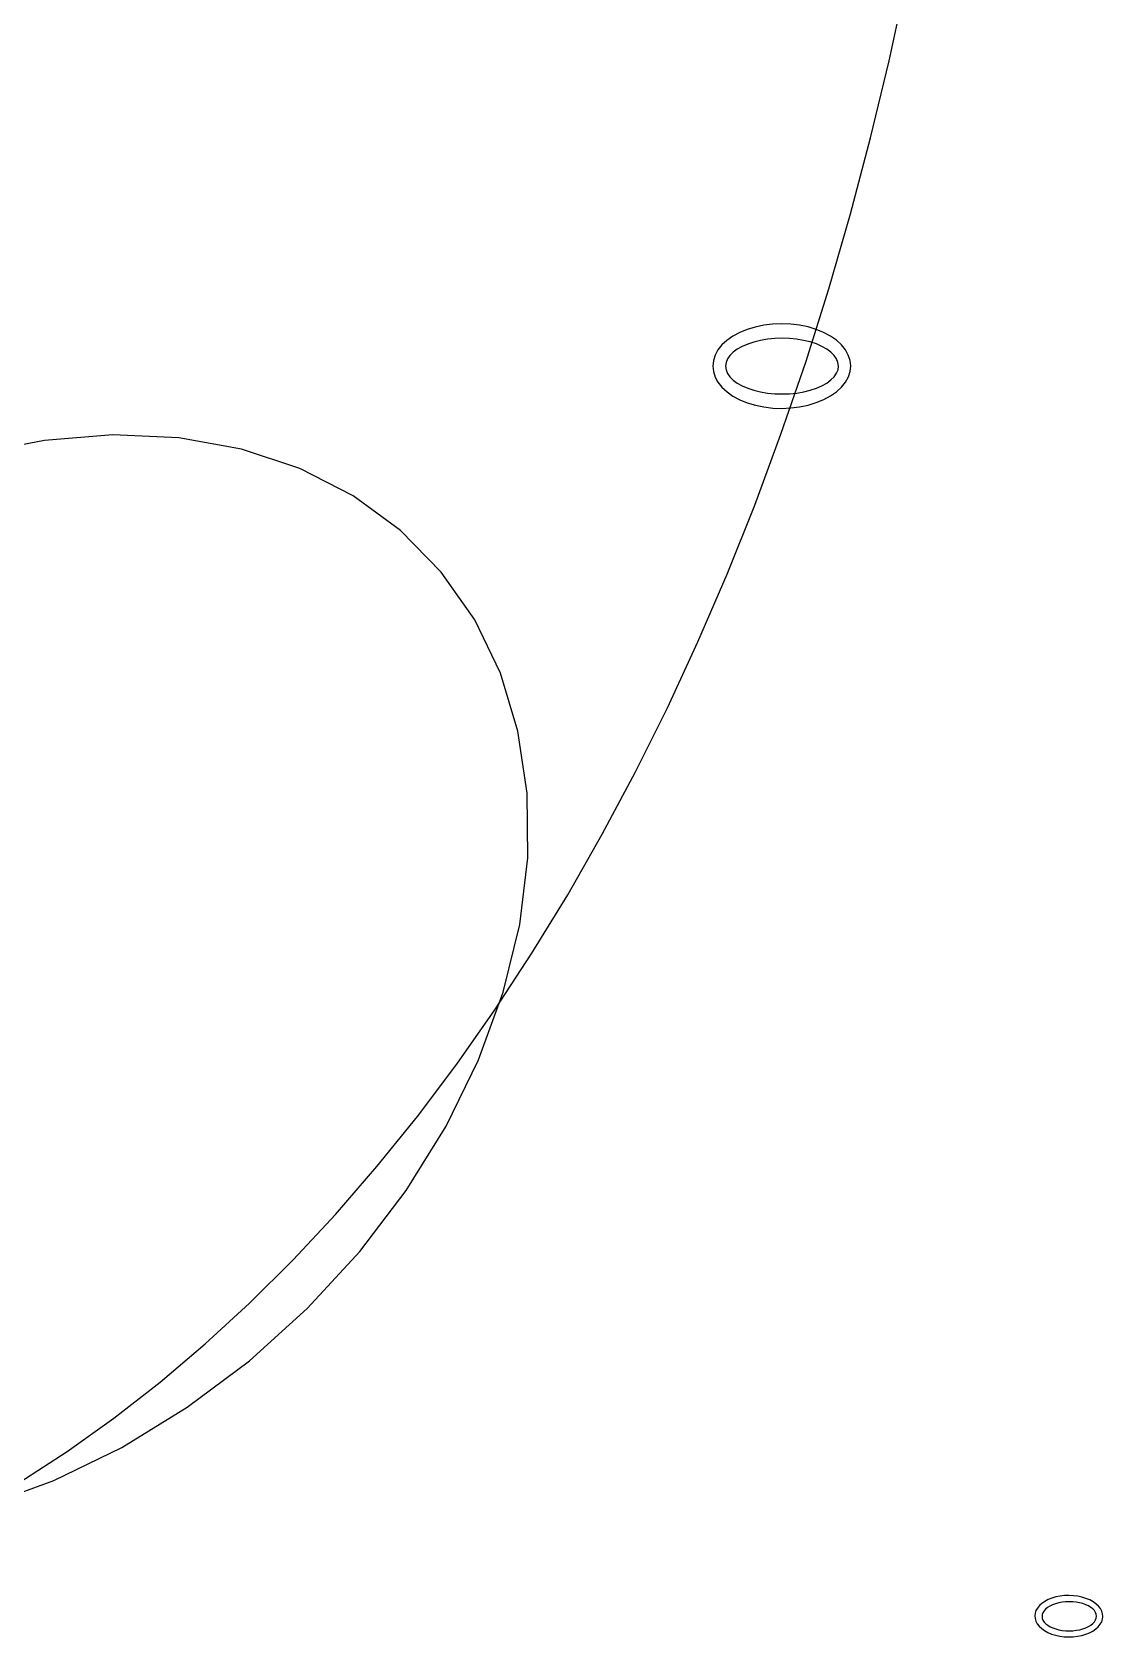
# Model space of a CAD drawing. Extents: x -1 to 217, y -22 to 302.
# Drawn here: x 77.14 to 102.01, y 21.48 to 58.77 of the extents above; entities that cross this region are included whole.
import ezdxf

# ---------------------------------------------------------------- set-up
doc = ezdxf.new("R2010")
doc.units = 0

msp = doc.modelspace()

# ---------------------------------------------------------------- linework, layer by layer
at = {"layer": 'ELLIPSES'}
for p, q in [((97.045, 58.107), (97.437, 59.923)), ((96.616, 56.315), (97.045, 58.107)), ((96.149, 54.549), (96.616, 56.315)), ((95.646, 52.811), (96.149, 54.549)), ((95.108, 51.102), (95.646, 52.811)), ((93.749, 51.863), (93.575, 51.791)), ((93.937, 51.92), (93.749, 51.863)), ((94.136, 51.962), (93.937, 51.92)), ((94.341, 51.987), (94.136, 51.962)), ((94.551, 51.996), (94.341, 51.987)), ((94.76, 51.987), (94.551, 51.996)), ((94.965, 51.962), (94.76, 51.987)), ((95.164, 51.921), (94.965, 51.962)), ((95.352, 51.865), (95.164, 51.921)), ((95.526, 51.793), (95.352, 51.865)), ((93.163, 51.503), (93.071, 51.387)), ((93.28, 51.61), (93.163, 51.503)), ((93.418, 51.707), (93.28, 51.61)), ((93.575, 51.791), (93.418, 51.707)), ((93.761, 51.523), (93.632, 51.467)), ((93.903, 51.57), (93.761, 51.523)), ((94.057, 51.608), (93.903, 51.57)), ((94.219, 51.636), (94.057, 51.608)), ((94.388, 51.652), (94.219, 51.636)), ((94.559, 51.658), (94.388, 51.652)), ((94.73, 51.653), (94.559, 51.658)), ((94.898, 51.637), (94.73, 51.653)), ((95.06, 51.61), (94.898, 51.637)), ((95.214, 51.572), (95.06, 51.61)), ((95.357, 51.526), (95.214, 51.572)), ((95.486, 51.47), (95.357, 51.526)), ((95.684, 51.709), (95.526, 51.793)), ((95.822, 51.612), (95.684, 51.709)), ((95.939, 51.505), (95.822, 51.612)), ((96.032, 51.39), (95.939, 51.505)), ((92.963, 51.139), (92.949, 51.011)), ((93.003, 51.265), (92.963, 51.139)), ((93.071, 51.387), (93.003, 51.265)), ((93.293, 51.177), (93.26, 51.093)), ((93.348, 51.257), (93.293, 51.177)), ((93.424, 51.333), (93.348, 51.257)), ((93.519, 51.403), (93.424, 51.333)), ((93.632, 51.467), (93.519, 51.403)), ((94.533, 49.426), (95.108, 51.102)), ((95.599, 51.407), (95.486, 51.47)), ((95.694, 51.336), (95.599, 51.407)), ((95.77, 51.26), (95.694, 51.336)), ((95.826, 51.18), (95.77, 51.26)), ((95.859, 51.097), (95.826, 51.18)), ((95.871, 51.013), (95.859, 51.097)), ((96.099, 51.268), (96.032, 51.39)), ((96.14, 51.142), (96.099, 51.268)), ((96.154, 51.014), (96.14, 51.142)), ((92.949, 51.011), (92.963, 50.883)), ((92.963, 50.883), (93.004, 50.756)), ((93.004, 50.756), (93.071, 50.635)), ((93.26, 51.093), (93.249, 51.009)), ((93.249, 51.009), (93.26, 50.924)), ((93.26, 50.924), (93.294, 50.841)), ((93.294, 50.841), (93.349, 50.761)), ((93.349, 50.761), (93.425, 50.686)), ((95.695, 50.689), (95.771, 50.765)), ((95.771, 50.765), (95.826, 50.845)), ((95.826, 50.845), (95.86, 50.928)), ((95.86, 50.928), (95.871, 51.013)), ((96.033, 50.637), (96.1, 50.759)), ((96.1, 50.759), (96.141, 50.885)), ((96.141, 50.885), (96.154, 51.014)), ((93.071, 50.635), (93.164, 50.519)), ((93.164, 50.519), (93.281, 50.413)), ((93.281, 50.413), (93.419, 50.316)), ((93.425, 50.686), (93.52, 50.615)), ((93.52, 50.615), (93.633, 50.552)), ((93.633, 50.552), (93.762, 50.496)), ((93.762, 50.496), (93.905, 50.449)), ((93.905, 50.449), (94.059, 50.412)), ((94.059, 50.412), (94.221, 50.385)), ((94.221, 50.385), (94.39, 50.369)), ((94.39, 50.369), (94.561, 50.364)), ((94.561, 50.364), (94.732, 50.369)), ((94.732, 50.369), (94.9, 50.386)), ((94.9, 50.386), (95.062, 50.414)), ((95.062, 50.414), (95.216, 50.451)), ((95.216, 50.451), (95.359, 50.499)), ((95.359, 50.499), (95.487, 50.555)), ((95.487, 50.555), (95.6, 50.618)), ((95.6, 50.618), (95.695, 50.689)), ((95.685, 50.318), (95.824, 50.415)), ((95.824, 50.415), (95.94, 50.522)), ((95.94, 50.522), (96.033, 50.637)), ((93.419, 50.316), (93.577, 50.231)), ((93.577, 50.231), (93.751, 50.16)), ((93.751, 50.16), (93.939, 50.103)), ((93.939, 50.103), (94.138, 50.062)), ((94.138, 50.062), (94.343, 50.037)), ((94.343, 50.037), (94.552, 50.029)), ((94.552, 50.029), (94.762, 50.038)), ((94.762, 50.038), (94.967, 50.063)), ((94.967, 50.063), (95.166, 50.105)), ((95.166, 50.105), (95.354, 50.162)), ((95.354, 50.162), (95.528, 50.233)), ((95.528, 50.233), (95.685, 50.318)), ((77.424, 49.286), (75.81, 48.97)), ((79.009, 49.411), (77.424, 49.286)), ((80.541, 49.341), (79.009, 49.411)), ((81.997, 49.079), (80.541, 49.341)), ((93.924, 47.782), (94.533, 49.426)), ((83.354, 48.628), (81.997, 49.079)), ((84.593, 47.995), (83.354, 48.628)), ((85.694, 47.19), (84.593, 47.995)), ((93.281, 46.174), (93.924, 47.782)), ((86.641, 46.225), (85.694, 47.19)), ((87.419, 45.115), (86.641, 46.225)), ((92.604, 44.604), (93.281, 46.174)), ((88.016, 43.875), (87.419, 45.115)), ((91.895, 43.072), (92.604, 44.604)), ((88.424, 42.526), (88.016, 43.875)), ((91.154, 41.58), (91.895, 43.072)), ((88.636, 41.088), (88.424, 42.526)), ((90.382, 40.131), (91.154, 41.58)), ((88.65, 39.582), (88.636, 41.088)), ((89.58, 38.726), (90.382, 40.131)), ((88.464, 38.032), (88.65, 39.582)), ((88.748, 37.365), (89.58, 38.726)), ((88.082, 36.46), (88.464, 38.032)), ((87.888, 36.052), (88.748, 37.365)), ((87.509, 34.89), (88.082, 36.46)), ((87.001, 34.787), (87.888, 36.052)), ((86.087, 33.572), (87.001, 34.787)), ((86.754, 33.347), (87.509, 34.89)), ((85.147, 32.408), (86.087, 33.572)), ((85.829, 31.854), (86.754, 33.347)), ((84.184, 31.296), (85.147, 32.408)), ((84.748, 30.433), (85.829, 31.854)), ((83.197, 30.238), (84.184, 31.296)), ((82.187, 29.235), (83.197, 30.238)), ((83.527, 29.107), (84.748, 30.433)), ((81.157, 28.287), (82.187, 29.235)), ((82.184, 27.894), (83.527, 29.107)), ((80.107, 27.396), (81.157, 28.287)), ((80.74, 26.813), (82.184, 27.894)), ((79.037, 26.563), (80.107, 27.396)), ((77.95, 25.789), (79.037, 26.563)), ((79.217, 25.882), (80.74, 26.813)), ((76.847, 25.075), (77.95, 25.789)), ((77.637, 25.113), (79.217, 25.882)), ((76.026, 24.519), (77.637, 25.113)), ((100.829, 22.379), (100.743, 22.344)), ((100.922, 22.406), (100.829, 22.379)), ((101.021, 22.425), (100.922, 22.406)), ((101.122, 22.437), (101.021, 22.425)), ((101.226, 22.44), (101.122, 22.437)), ((101.329, 22.435), (101.226, 22.44)), ((101.43, 22.422), (101.329, 22.435)), ((101.528, 22.401), (101.43, 22.422)), ((101.621, 22.373), (101.528, 22.401)), ((100.438, 22.027), (100.43, 21.964)), ((100.458, 22.089), (100.438, 22.027)), ((100.492, 22.148), (100.458, 22.089)), ((100.538, 22.204), (100.492, 22.148)), ((100.596, 22.256), (100.538, 22.204)), ((100.665, 22.303), (100.596, 22.256)), ((100.62, 22.039), (100.604, 21.996)), ((100.646, 22.081), (100.62, 22.039)), ((100.683, 22.121), (100.646, 22.081)), ((100.743, 22.344), (100.665, 22.303)), ((100.729, 22.158), (100.683, 22.121)), ((100.783, 22.192), (100.729, 22.158)), ((100.845, 22.221), (100.783, 22.192)), ((100.914, 22.246), (100.845, 22.221)), ((100.988, 22.266), (100.914, 22.246)), ((101.066, 22.281), (100.988, 22.266)), ((101.147, 22.29), (101.066, 22.281)), ((101.23, 22.293), (101.147, 22.29)), ((101.312, 22.291), (101.23, 22.293)), ((101.393, 22.283), (101.312, 22.291)), ((101.472, 22.269), (101.393, 22.283)), ((101.546, 22.25), (101.472, 22.269)), ((101.615, 22.226), (101.546, 22.25)), ((101.677, 22.197), (101.615, 22.226)), ((101.707, 22.337), (101.621, 22.373)), ((101.732, 22.164), (101.677, 22.197)), ((101.784, 22.295), (101.707, 22.337)), ((101.778, 22.127), (101.732, 22.164)), ((101.815, 22.088), (101.778, 22.127)), ((101.852, 22.247), (101.784, 22.295)), ((101.842, 22.046), (101.815, 22.088)), ((101.858, 22.003), (101.842, 22.046)), ((101.909, 22.194), (101.852, 22.247)), ((101.955, 22.137), (101.909, 22.194)), ((101.988, 22.077), (101.955, 22.137)), ((102.007, 22.015), (101.988, 22.077)), ((102.014, 21.952), (102.007, 22.015)), ((100.43, 21.964), (100.437, 21.902)), ((100.437, 21.902), (100.456, 21.84)), ((100.456, 21.84), (100.489, 21.78)), ((100.489, 21.78), (100.535, 21.723)), ((100.535, 21.723), (100.592, 21.67)), ((100.592, 21.67), (100.66, 21.622)), ((100.604, 21.996), (100.599, 21.951)), ((100.599, 21.951), (100.605, 21.907)), ((100.605, 21.907), (100.621, 21.864)), ((100.621, 21.864), (100.648, 21.822)), ((100.648, 21.822), (100.685, 21.783)), ((100.685, 21.783), (100.731, 21.746)), ((100.731, 21.746), (100.786, 21.714)), ((100.786, 21.714), (100.848, 21.685)), ((100.848, 21.685), (100.917, 21.661)), ((100.917, 21.661), (100.991, 21.641)), ((100.991, 21.641), (101.07, 21.628)), ((101.397, 21.63), (101.475, 21.644)), ((101.475, 21.644), (101.549, 21.664)), ((101.549, 21.664), (101.618, 21.689)), ((101.618, 21.689), (101.68, 21.719)), ((101.68, 21.719), (101.734, 21.752)), ((101.734, 21.752), (101.78, 21.789)), ((101.779, 21.614), (101.848, 21.661)), ((101.78, 21.789), (101.817, 21.829)), ((101.817, 21.829), (101.843, 21.871)), ((101.843, 21.871), (101.859, 21.915)), ((101.848, 21.661), (101.906, 21.712)), ((101.864, 21.959), (101.858, 22.003)), ((101.859, 21.915), (101.864, 21.959)), ((101.906, 21.712), (101.952, 21.769)), ((101.952, 21.769), (101.986, 21.828)), ((101.986, 21.828), (102.006, 21.89)), ((102.006, 21.89), (102.014, 21.952)), ((100.66, 21.622), (100.737, 21.58)), ((100.737, 21.58), (100.823, 21.544)), ((100.823, 21.544), (100.916, 21.516)), ((100.916, 21.516), (101.014, 21.495)), ((101.014, 21.495), (101.115, 21.482)), ((101.07, 21.628), (101.151, 21.62)), ((101.115, 21.482), (101.218, 21.477)), ((101.151, 21.62), (101.233, 21.617)), ((101.218, 21.477), (101.322, 21.48)), ((101.233, 21.617), (101.316, 21.621)), ((101.316, 21.621), (101.397, 21.63)), ((101.322, 21.48), (101.423, 21.492)), ((101.423, 21.492), (101.522, 21.511)), ((101.522, 21.511), (101.615, 21.538)), ((101.615, 21.538), (101.701, 21.573)), ((101.701, 21.573), (101.779, 21.614))]:
    msp.add_line(p, q, dxfattribs=at)

doc.saveas('drawing.dxf')
